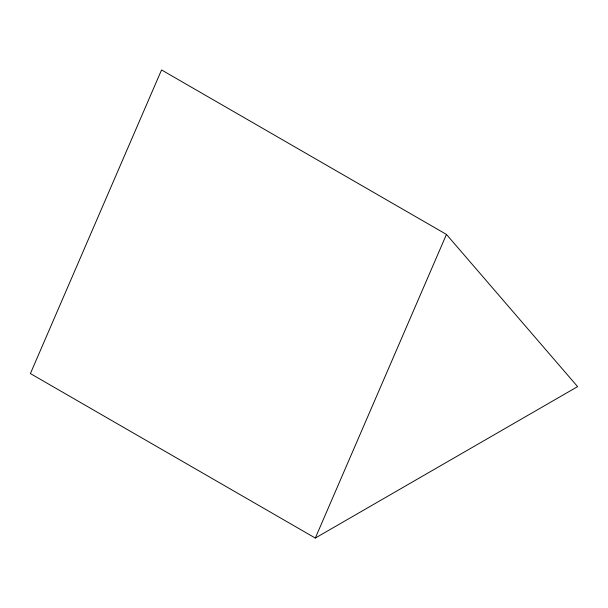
<?xml version="1.0" encoding="UTF-8"?>
<svg xmlns="http://www.w3.org/2000/svg" width="608" height="608" viewBox="0 0 608 608"><rect width="100%" height="100%" fill="white"/><g stroke="black" fill="none" stroke-linecap="round" stroke-linejoin="round"><path stroke-width="0.91" d="M315.309 538.057L446.454 234.43L161.546 69.943L30.4 373.57L315.309 538.057L577.6 386.627L446.454 234.43"/></g></svg>
